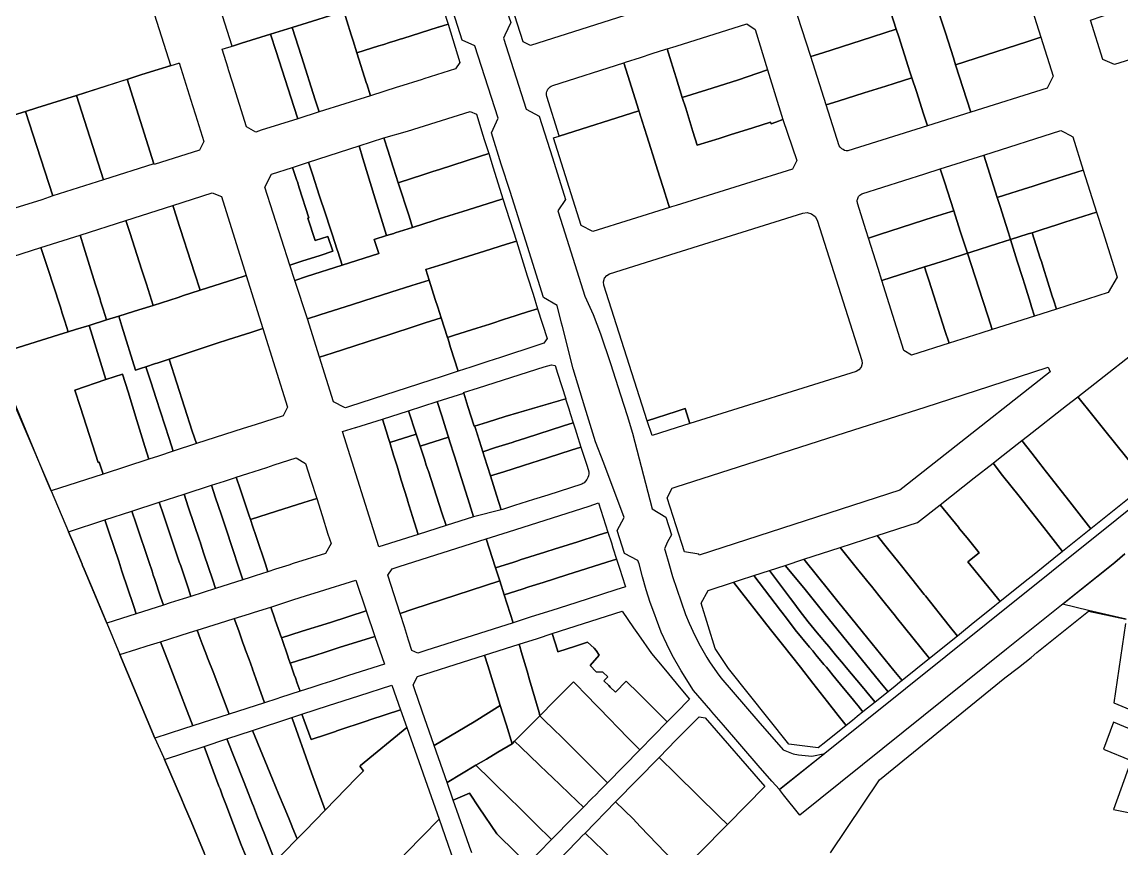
# Model space of a CAD drawing. Header units: metres. Extents: x 3 to 1005126, y 39 to 4383651.
# Drawn here: x 492759.1 to 493006, y 4356796.3 to 4356981.9 of the extents above; entities that cross this region are included whole.
import ezdxf

# ---------------------------------------------------------------- set-up
doc = ezdxf.new("R2010")
doc.units = ezdxf.units.M
doc.header["$MEASUREMENT"] = 0
doc.layers.add('TM_Llucmajor', color=7, linetype='Continuous')

msp = doc.modelspace()

# ---------------------------------------------------------------- linework, layer by layer
at = {"layer": 'TM_Llucmajor', "linetype": 'Continuous', "flags": 128}
for points in [[(492806.3, 4356976.45), (492792.16, 4357020.89), (492817.23, 4357028.92), (492819.38, 4357022.04), (492819.81, 4357020.67), (492820.26, 4357019.23), (492821.65, 4357014.79), (492822.66, 4357011.55), (492823.13, 4357010.07), (492825.61, 4357002.25), (492827.25, 4356997.08), (492827.55, 4356996.12), (492828.44, 4356993.35), (492829.48, 4356990.07), (492831.33, 4356984.26), (492829.29, 4356983.62), (492823.08, 4356981.67), (492819.75, 4356980.62), (492814.89, 4356979.11), (492808.37, 4356977.08), (492806.82, 4356976.61), (492806.3, 4356976.45)], [(492792.47, 4356972.07), (492791.62, 4356971.8), (492789.68, 4356971.2), (492786.02, 4356970.05), (492782.84, 4356969.06), (492771.33, 4356965.36), (492762.44, 4356962.59), (492759.89, 4356961.8), (492755.22, 4356960.33), (492750.48, 4356958.84), (492748.44, 4356958.2), (492746.5, 4356957.59), (492733.41, 4356953.48), (492723.89, 4356976.35), (492715.66, 4356996.41), (492778.34, 4357016.47), (492792.45, 4356972.15), (492792.47, 4356972.07)], [(492952.82, 4356988.01), (492951.89, 4356990.9), (492955.01, 4356991.89), (492958.53, 4356993.01), (492961.67, 4356994), (492962.59, 4356991.15), (492965.13, 4356983.26), (492965.65, 4356981.65), (492965.79, 4356981.2), (492966.36, 4356979.41), (492968.15, 4356973.86), (492968.67, 4356972.23), (492971.19, 4356964.38), (492972.07, 4356961.64), (492962.34, 4356958.57), (492961.47, 4356961.26), (492959.85, 4356966.28), (492958.86, 4356969.35), (492958.42, 4356970.71), (492958.03, 4356971.9), (492955.89, 4356978.52), (492955.34, 4356980.24), (492952.82, 4356988.01)], [(492833.01, 4356978.96), (492832.01, 4356982.1), (492831.33, 4356984.26), (492836.25, 4356985.67), (492837.21, 4356985.94), (492838.16, 4356986.24), (492838.65, 4356986.4), (492849.72, 4356989.9), (492851.85, 4356990.58), (492852.83, 4356987.46), (492853.37, 4356985.71), (492853.73, 4356984.58), (492854.73, 4356981.37), (492852.62, 4356980.7), (492852.52, 4356980.67), (492844.57, 4356978.19), (492843.98, 4356978.01), (492842.88, 4356977.66), (492841.55, 4356977.24), (492840.31, 4356976.85), (492839.16, 4356976.49), (492834.28, 4356974.96), (492833.43, 4356977.64), (492833.01, 4356978.96)], [(492936.14, 4356974.1), (492933.19, 4356983.33), (492934.24, 4356985.29), (492951.89, 4356990.9), (492952.82, 4356988.01), (492955.34, 4356980.24), (492947.49, 4356977.73), (492938.89, 4356974.98), (492936.14, 4356974.1)], [(492965.65, 4356981.65), (492965.13, 4356983.26), (492968.36, 4356984.29), (492971.77, 4356985.38), (492981.39, 4356988.46), (492984.33, 4356989.4), (492987.81, 4356978.45), (492984.9, 4356977.5), (492975.34, 4356974.4), (492968.67, 4356972.23), (492968.15, 4356973.86), (492966.36, 4356979.41), (492965.79, 4356981.2), (492965.65, 4356981.65)], [(493022.47, 4356978.03), (493004.33, 4356972.3), (493001.69, 4356973.46), (492998.9, 4356982.28), (493001.59, 4356983.18), (493010.49, 4356986.16), (493018.81, 4356988.95), (493021.74, 4356980.22), (493022.47, 4356978.03)], [(492821.83, 4356974.09), (492819.75, 4356980.62), (492823.08, 4356981.67), (492829.29, 4356983.62), (492831.33, 4356984.26), (492832.01, 4356982.1), (492833.01, 4356978.96), (492833.43, 4356977.64), (492834.28, 4356974.96), (492836.46, 4356968.1), (492836.5, 4356967.98), (492837.34, 4356965.33), (492825.78, 4356961.68), (492824.9, 4356964.43), (492821.83, 4356974.09)], [(492836.46, 4356968.1), (492834.28, 4356974.96), (492839.16, 4356976.49), (492840.31, 4356976.85), (492841.55, 4356977.24), (492842.88, 4356977.66), (492843.98, 4356978.01), (492844.57, 4356978.19), (492852.52, 4356980.67), (492852.62, 4356980.7), (492854.73, 4356981.37), (492857.41, 4356972.8), (492856.4, 4356971.35), (492849.26, 4356969.1), (492848.89, 4356968.98), (492843.57, 4356967.3), (492843.34, 4356967.23), (492837.34, 4356965.33), (492836.5, 4356967.98), (492836.46, 4356968.1)], [(492904.81, 4356972.91), (492903.89, 4356975.84), (492905.93, 4356976.48), (492921.81, 4356981.45), (492923.66, 4356980.22), (492926.44, 4356971.14), (492919.69, 4356968.82), (492912.79, 4356966.66), (492907.3, 4356964.95), (492905.93, 4356969.33), (492904.81, 4356972.91)], [(492812.78, 4356957.57), (492811.56, 4356957.18), (492809.49, 4356958.37), (492806.33, 4356968.39), (492805.48, 4356971.13), (492805.35, 4356971.53), (492804.02, 4356975.74), (492806.82, 4356976.61), (492808.37, 4356977.08), (492814.89, 4356979.11), (492816.12, 4356975.28), (492820.09, 4356962.94), (492820.98, 4356960.16), (492812.78, 4356957.57)], [(492819.75, 4356980.62), (492821.83, 4356974.09), (492824.9, 4356964.43), (492825.78, 4356961.68), (492820.98, 4356960.16), (492820.09, 4356962.94), (492816.12, 4356975.28), (492814.89, 4356979.11), (492819.75, 4356980.62)], [(492939.6, 4356963.25), (492936.14, 4356974.1), (492938.89, 4356974.98), (492947.49, 4356977.73), (492955.34, 4356980.24), (492955.89, 4356978.52), (492958.03, 4356971.9), (492958.42, 4356970.71), (492958.86, 4356969.35), (492954.88, 4356968.09), (492952.97, 4356967.49), (492948.16, 4356965.96), (492942.33, 4356964.11), (492939.6, 4356963.25)], [(492971.19, 4356964.38), (492968.67, 4356972.23), (492975.34, 4356974.4), (492984.9, 4356977.5), (492987.81, 4356978.45), (492990.59, 4356969.7), (492989.18, 4356967.03), (492972.07, 4356961.64), (492971.19, 4356964.38)], [(492895.1, 4356969.87), (492894.22, 4356972.73), (492894.58, 4356972.85), (492897.93, 4356973.93), (492900.58, 4356974.78), (492903.64, 4356975.76), (492903.89, 4356975.84), (492904.81, 4356972.91), (492905.93, 4356969.33), (492907.3, 4356964.95), (492908.07, 4356962.52), (492909.7, 4356957.3), (492910.67, 4356954.21), (492915.58, 4356955.76), (492916.25, 4356955.97), (492918.07, 4356956.55), (492923.11, 4356958.15), (492927.1, 4356959.41), (492927.22, 4356959.04), (492928.33, 4356959.41), (492929.91, 4356959.95), (492933.02, 4356950.79), (492932.03, 4356948.87), (492921.51, 4356945.57), (492905.93, 4356940.68), (492904.9, 4356940.36), (492904.45, 4356940.22), (492903.62, 4356942.77), (492903.52, 4356943.07), (492901.75, 4356948.7), (492901.07, 4356950.86), (492899.8, 4356954.91), (492899.35, 4356956.34), (492897.58, 4356961.97), (492895.1, 4356969.87)], [(492794.28, 4356972.63), (492794.4, 4356972.67), (492797.38, 4356963.13), (492798.03, 4356961.04), (492799.91, 4356955.06), (492799.91, 4356955.04), (492798.91, 4356953.12), (492788.74, 4356949.92), (492788.71, 4356950.02), (492782.72, 4356969.02), (492782.84, 4356969.06), (492786.02, 4356970.05), (492791.62, 4356971.8), (492794.28, 4356972.63)], [(492897.58, 4356961.97), (492897.58, 4356961.95), (492897.52, 4356961.93), (492879.69, 4356956.26), (492879.68, 4356956.31), (492876.89, 4356965.17), (492876.81, 4356965.55), (492876.81, 4356965.78), (492876.83, 4356966), (492876.9, 4356966.29), (492877.02, 4356966.6), (492877.13, 4356966.77), (492877.25, 4356966.94), (492877.42, 4356967.12), (492877.64, 4356967.3), (492877.89, 4356967.45), (492878.22, 4356967.59), (492894.22, 4356972.73), (492895.1, 4356969.87), (492897.58, 4356961.97)], [(492788.71, 4356950.02), (492777.41, 4356946.44), (492771.33, 4356965.36), (492782.72, 4356969.02), (492788.71, 4356950.02)], [(492908.07, 4356962.52), (492907.3, 4356964.95), (492912.79, 4356966.66), (492919.69, 4356968.82), (492926.44, 4356971.14), (492929.91, 4356959.95), (492928.33, 4356959.41), (492927.22, 4356959.04), (492927.1, 4356959.41), (492923.11, 4356958.15), (492918.07, 4356956.55), (492916.25, 4356955.97), (492915.58, 4356955.76), (492910.67, 4356954.21), (492909.7, 4356957.3), (492908.07, 4356962.52)], [(492962.34, 4356958.57), (492944.5, 4356952.94), (492944.1, 4356952.97), (492943.75, 4356953.06), (492943.39, 4356953.22), (492943.12, 4356953.39), (492942.88, 4356953.61), (492942.71, 4356953.81), (492942.54, 4356954.06), (492939.6, 4356963.25), (492942.33, 4356964.11), (492948.16, 4356965.96), (492952.97, 4356967.49), (492954.88, 4356968.09), (492958.86, 4356969.35), (492959.85, 4356966.28), (492961.47, 4356961.26), (492962.34, 4356958.57)], [(492762.43, 4356953.91), (492759.89, 4356961.8), (492762.44, 4356962.59), (492771.33, 4356965.36), (492777.41, 4356946.44), (492766.01, 4356942.82), (492762.43, 4356953.91)], [(492749.13, 4356956.07), (492749.04, 4356956.35), (492748.44, 4356958.2), (492750.48, 4356958.84), (492755.22, 4356960.33), (492759.89, 4356961.8), (492762.43, 4356953.91), (492766.01, 4356942.82), (492763.55, 4356941.99), (492754.58, 4356939.17), (492753.67, 4356942.01), (492749.75, 4356954.15), (492749.13, 4356956.07)], [(492841.27, 4356952.85), (492840.29, 4356955.88), (492845.65, 4356957.35), (492859.71, 4356961.78), (492861.08, 4356961.17), (492862.55, 4356956.5), (492862.87, 4356955.5), (492863.87, 4356952.33), (492861.76, 4356951.67), (492852.81, 4356948.79), (492851.35, 4356948.32), (492849.26, 4356947.64), (492843.54, 4356945.8), (492842.5, 4356949.03), (492842.35, 4356949.5), (492841.27, 4356952.85)], [(492884.6, 4356936.21), (492878.38, 4356955.84), (492879.69, 4356956.26), (492897.52, 4356961.93), (492897.58, 4356961.95), (492899.35, 4356956.34), (492899.8, 4356954.91), (492901.07, 4356950.86), (492901.75, 4356948.7), (492903.52, 4356943.07), (492903.62, 4356942.77), (492904.45, 4356940.22), (492887.25, 4356934.82), (492884.6, 4356936.21)], [(492975.92, 4356949.14), (492975.01, 4356952.02), (492992.31, 4356957.52), (492992.87, 4356957.22), (492994.32, 4356956.45), (492994.97, 4356956.11), (492997.32, 4356948.64), (492994.41, 4356947.71), (492990.2, 4356946.36), (492986.77, 4356945.27), (492986.07, 4356945.05), (492983.88, 4356944.35), (492981.03, 4356943.43), (492979.64, 4356942.99), (492978.02, 4356942.47), (492975.92, 4356949.14)], [(492835.62, 4356951.2), (492834.74, 4356954.08), (492840.29, 4356955.88), (492841.27, 4356952.85), (492842.35, 4356949.5), (492842.5, 4356949.03), (492843.54, 4356945.8), (492845.97, 4356938.26), (492846.77, 4356935.78), (492842.85, 4356934.54), (492842.54, 4356934.44), (492840.94, 4356933.93), (492839.72, 4356937.88), (492838.39, 4356942.21), (492835.62, 4356951.2)], [(492824.35, 4356947.5), (492823.4, 4356950.4), (492834.74, 4356954.08), (492835.62, 4356951.2), (492838.39, 4356942.21), (492839.72, 4356937.88), (492840.94, 4356933.93), (492838.18, 4356933.06), (492839.22, 4356929.94), (492830.99, 4356927.31), (492829.99, 4356930.37), (492829.87, 4356930.72), (492828.7, 4356934.26), (492828.18, 4356935.85), (492827.29, 4356938.56), (492825.82, 4356943.03), (492824.35, 4356947.5)], [(492846.77, 4356935.78), (492845.97, 4356938.26), (492843.54, 4356945.8), (492849.26, 4356947.64), (492851.35, 4356948.32), (492852.81, 4356948.79), (492861.76, 4356951.67), (492863.87, 4356952.33), (492864.88, 4356949.11), (492867.06, 4356942.2), (492864.91, 4356941.52), (492858.07, 4356939.35), (492856.09, 4356938.72), (492852.76, 4356937.67), (492851.59, 4356937.3), (492846.77, 4356935.78)], [(492966.14, 4356946.02), (492965.21, 4356948.91), (492975.01, 4356952.02), (492975.92, 4356949.14), (492978.02, 4356942.47), (492978.71, 4356940.24), (492979.4, 4356938.05), (492980.51, 4356934.53), (492980.98, 4356933.04), (492978.11, 4356932.13), (492972.04, 4356930.2), (492971.33, 4356929.97), (492969.71, 4356934.96), (492968.24, 4356939.52), (492966.14, 4356946.02)], [(492824.92, 4356932.81), (492827.77, 4356933.76), (492828.87, 4356930.44), (492826.03, 4356929.49), (492821.88, 4356928.16), (492819.22, 4356927.31), (492813.62, 4356944.81), (492815.08, 4356947.69), (492819.84, 4356949.25), (492820.8, 4356946.33), (492820.91, 4356945.98), (492821.33, 4356944.65), (492823.45, 4356937.89), (492823.25, 4356937.82), (492824.92, 4356932.81)], [(492824.92, 4356932.81), (492823.25, 4356937.82), (492823.45, 4356937.89), (492821.33, 4356944.65), (492820.91, 4356945.98), (492820.8, 4356946.33), (492819.84, 4356949.25), (492823.4, 4356950.4), (492824.35, 4356947.5), (492825.82, 4356943.03), (492827.29, 4356938.56), (492828.18, 4356935.85), (492828.7, 4356934.26), (492829.87, 4356930.72), (492829.99, 4356930.37), (492830.99, 4356927.31), (492822.96, 4356924.74), (492820.31, 4356923.89), (492819.22, 4356927.31), (492821.88, 4356928.16), (492826.03, 4356929.49), (492828.87, 4356930.44), (492827.77, 4356933.76), (492824.92, 4356932.81)], [(492949.11, 4356933.39), (492948.61, 4356934.97), (492946.65, 4356941.21), (492946.61, 4356941.38), (492946.59, 4356941.58), (492946.59, 4356941.75), (492946.59, 4356941.88), (492946.62, 4356942.06), (492946.69, 4356942.29), (492946.78, 4356942.51), (492946.89, 4356942.69), (492947.02, 4356942.87), (492947.15, 4356943.01), (492947.35, 4356943.17), (492947.6, 4356943.32), (492961.77, 4356947.82), (492965.21, 4356948.91), (492966.14, 4356946.02), (492968.24, 4356939.52), (492965.76, 4356938.72), (492964.35, 4356938.27), (492963.86, 4356938.11), (492951.55, 4356934.17), (492949.11, 4356933.39)], [(492978.71, 4356940.24), (492978.02, 4356942.47), (492979.64, 4356942.99), (492981.03, 4356943.43), (492983.88, 4356944.35), (492986.07, 4356945.05), (492986.77, 4356945.27), (492990.2, 4356946.36), (492994.41, 4356947.71), (492997.32, 4356948.64), (493000.3, 4356939.2), (492997.47, 4356938.3), (492993.21, 4356936.94), (492992.04, 4356936.57), (492989.08, 4356935.63), (492988.56, 4356935.46), (492985.83, 4356934.59), (492984.98, 4356934.32), (492980.98, 4356933.04), (492980.51, 4356934.53), (492979.4, 4356938.05), (492978.71, 4356940.24)], [(492793.84, 4356937.94), (492792.94, 4356940.72), (492801.79, 4356943.52), (492803.91, 4356942.7), (492809.41, 4356924.99), (492806.66, 4356924.1), (492805.45, 4356923.71), (492799.08, 4356921.66), (492797.83, 4356925.55), (492793.87, 4356937.85), (492793.84, 4356937.94)], [(492823.17, 4356915.27), (492820.31, 4356923.89), (492822.96, 4356924.74), (492830.99, 4356927.31), (492839.22, 4356929.94), (492838.18, 4356933.06), (492840.94, 4356933.93), (492842.54, 4356934.44), (492842.85, 4356934.54), (492846.77, 4356935.78), (492851.59, 4356937.3), (492852.76, 4356937.67), (492856.09, 4356938.72), (492858.07, 4356939.35), (492864.91, 4356941.52), (492867.06, 4356942.2), (492870.06, 4356932.69), (492867.87, 4356932), (492862.9, 4356930.43), (492861.74, 4356930.07), (492855.7, 4356928.17), (492854.59, 4356927.82), (492849.74, 4356926.29), (492850.48, 4356923.97), (492846.62, 4356922.74), (492841.88, 4356921.23), (492835.83, 4356919.3), (492833.3, 4356918.5), (492825.96, 4356916.16), (492823.17, 4356915.27)], [(492783.28, 4356934.61), (492782.4, 4356937.35), (492792.94, 4356940.72), (492793.84, 4356937.94), (492793.87, 4356937.85), (492797.83, 4356925.55), (492799.08, 4356921.66), (492798.87, 4356921.59), (492795.37, 4356920.47), (492794.18, 4356920.08), (492788.52, 4356918.28), (492787.02, 4356923.01), (492786.01, 4356926.15), (492783.28, 4356934.61)], [(492952.11, 4356923.85), (492951.26, 4356926.55), (492949.11, 4356933.39), (492951.55, 4356934.17), (492963.86, 4356938.11), (492964.35, 4356938.27), (492965.76, 4356938.72), (492968.24, 4356939.52), (492969.71, 4356934.96), (492971.33, 4356929.97), (492966.79, 4356928.52), (492962.92, 4356927.29), (492961.7, 4356926.9), (492952.11, 4356923.85)], [(492772.98, 4356931.34), (492772.13, 4356934.06), (492782.4, 4356937.35), (492783.28, 4356934.61), (492786.01, 4356926.15), (492787.02, 4356923.01), (492788.52, 4356918.28), (492785.33, 4356917.27), (492784.16, 4356916.91), (492780.81, 4356915.86), (492778.06, 4356915.01), (492777.3, 4356917.45), (492776.89, 4356918.77), (492776.74, 4356919.25), (492776.62, 4356919.66), (492775.6, 4356922.91), (492775.53, 4356923.13), (492772.98, 4356931.34)], [(492899.46, 4356892.38), (492889.7, 4356922.84), (492889.61, 4356923.58), (492889.83, 4356924.36), (492890.34, 4356925), (492891, 4356925.35), (492905.93, 4356930.05), (492934.4, 4356939), (492935.34, 4356939.11), (492936.31, 4356938.83), (492937.1, 4356938.2), (492937.55, 4356937.37), (492947.62, 4356905.94), (492947.71, 4356905.2), (492947.49, 4356904.42), (492946.97, 4356903.79), (492946.31, 4356903.44), (492909.01, 4356891.75), (492907.94, 4356895.1), (492905.93, 4356894.46), (492899.46, 4356892.38)], [(492987.64, 4356928.9), (492985.83, 4356934.59), (492988.56, 4356935.46), (492989.08, 4356935.63), (492992.04, 4356936.57), (492993.21, 4356936.94), (492997.47, 4356938.3), (493000.3, 4356939.2), (493001.68, 4356934.83), (493004.91, 4356924.57), (493002.91, 4356921.14), (492991.3, 4356917.43), (492990.63, 4356919.5), (492990.36, 4356920.35), (492989.07, 4356924.44), (492988.55, 4356926.07), (492987.9, 4356928.09), (492987.64, 4356928.9)], [(492982.51, 4356928.18), (492980.98, 4356933.04), (492984.98, 4356934.32), (492985.83, 4356934.59), (492987.64, 4356928.9), (492987.9, 4356928.09), (492988.55, 4356926.07), (492989.07, 4356924.44), (492990.36, 4356920.35), (492990.63, 4356919.5), (492991.3, 4356917.43), (492986.38, 4356915.87), (492985.73, 4356917.93), (492985.46, 4356918.78), (492984.17, 4356922.9), (492983.65, 4356924.53), (492982.51, 4356928.18)], [(492764.21, 4356928.57), (492763.32, 4356931.25), (492772.13, 4356934.06), (492772.98, 4356931.34), (492775.53, 4356923.13), (492775.6, 4356922.91), (492776.62, 4356919.66), (492776.74, 4356919.25), (492776.89, 4356918.77), (492777.3, 4356917.45), (492778.06, 4356915.01), (492774.14, 4356913.79), (492771.14, 4356912.86), (492769.47, 4356912.34), (492768.7, 4356914.7), (492768.1, 4356916.56), (492767.71, 4356917.85), (492766.94, 4356920.35), (492766.91, 4356920.45), (492764.21, 4356928.57)], [(492850.48, 4356923.97), (492849.74, 4356926.29), (492854.59, 4356927.82), (492855.7, 4356928.17), (492861.74, 4356930.07), (492862.9, 4356930.43), (492867.87, 4356932), (492870.06, 4356932.69), (492872.5, 4356924.94), (492873.81, 4356920.79), (492874.84, 4356917.53), (492872.59, 4356916.81), (492868.17, 4356915.4), (492867.66, 4356915.24), (492864.07, 4356914.09), (492861.19, 4356913.17), (492856.19, 4356911.58), (492854.6, 4356911.08), (492853.19, 4356915.5), (492852.42, 4356917.9), (492851.87, 4356919.63), (492850.48, 4356923.97)], [(492973.05, 4356924.65), (492971.33, 4356929.97), (492972.04, 4356930.2), (492978.11, 4356932.13), (492980.98, 4356933.04), (492982.51, 4356928.18), (492983.65, 4356924.53), (492984.17, 4356922.9), (492985.46, 4356918.78), (492985.73, 4356917.93), (492986.38, 4356915.87), (492976.87, 4356912.84), (492975.93, 4356915.74), (492974.76, 4356919.37), (492973.05, 4356924.65)], [(492746.94, 4356921.66), (492745.31, 4356925.53), (492754.97, 4356928.58), (492763.32, 4356931.25), (492764.21, 4356928.57), (492766.91, 4356920.45), (492766.94, 4356920.35), (492767.71, 4356917.85), (492768.1, 4356916.56), (492768.7, 4356914.7), (492769.47, 4356912.34), (492767.28, 4356911.67), (492760.86, 4356909.67), (492752.95, 4356907.21), (492751.35, 4356911.14), (492750.32, 4356913.6), (492746.94, 4356921.66)], [(492962.73, 4356923.69), (492962.15, 4356925.49), (492961.7, 4356926.9), (492962.92, 4356927.29), (492966.79, 4356928.52), (492971.33, 4356929.97), (492973.05, 4356924.65), (492974.76, 4356919.37), (492975.93, 4356915.74), (492976.87, 4356912.84), (492974.34, 4356912.03), (492967.19, 4356909.76), (492966.26, 4356912.65), (492962.73, 4356923.69)], [(492785.9, 4356904.16), (492784.54, 4356903.71), (492781.5, 4356913.63), (492780.81, 4356915.86), (492784.16, 4356916.91), (492785.33, 4356917.27), (492788.52, 4356918.28), (492794.18, 4356920.08), (492795.37, 4356920.47), (492798.87, 4356921.59), (492799.08, 4356921.66), (492805.45, 4356923.71), (492806.66, 4356924.1), (492809.41, 4356924.99), (492813.17, 4356913.08), (492810.49, 4356912.22), (492805.46, 4356910.6), (492802.69, 4356909.71), (492792.13, 4356906.22), (492789.44, 4356905.33), (492789.08, 4356905.21), (492786.89, 4356904.49), (492785.9, 4356904.16)], [(492967.19, 4356909.76), (492958.75, 4356907.07), (492957.06, 4356908.13), (492952.11, 4356923.85), (492961.7, 4356926.9), (492962.15, 4356925.49), (492962.73, 4356923.69), (492966.26, 4356912.65), (492967.19, 4356909.76)], [(492825.89, 4356906.64), (492823.17, 4356915.27), (492825.96, 4356916.16), (492833.3, 4356918.5), (492835.83, 4356919.3), (492841.88, 4356921.23), (492846.62, 4356922.74), (492850.48, 4356923.97), (492851.87, 4356919.63), (492852.42, 4356917.9), (492853.19, 4356915.5), (492849.56, 4356914.33), (492847.34, 4356913.61), (492841.69, 4356911.77), (492828.71, 4356907.55), (492825.89, 4356906.64)], [(492854.73, 4356910.66), (492854.6, 4356911.08), (492856.19, 4356911.58), (492861.19, 4356913.17), (492864.07, 4356914.09), (492867.66, 4356915.24), (492868.17, 4356915.4), (492872.59, 4356916.81), (492874.84, 4356917.53), (492876.95, 4356910.83), (492876.22, 4356909.77), (492874.91, 4356909.34), (492866.51, 4356906.6), (492863.64, 4356905.67), (492859.81, 4356904.43), (492857.02, 4356903.51), (492855.31, 4356908.85), (492854.73, 4356910.66)], [(492777.92, 4356901.61), (492774.82, 4356911.58), (492774.14, 4356913.79), (492778.06, 4356915.01), (492780.81, 4356915.86), (492781.5, 4356913.63), (492784.54, 4356903.71), (492785.9, 4356904.16), (492786.89, 4356904.49), (492788, 4356901.13), (492789.23, 4356897.4), (492792.12, 4356888.4), (492793.03, 4356885.57), (492789.72, 4356884.45), (492787.54, 4356883.75), (492786.65, 4356886.64), (492784.86, 4356892.44), (492782.89, 4356898.84), (492781.65, 4356902.87), (492777.92, 4356901.61)], [(492829.02, 4356896.66), (492825.89, 4356906.64), (492828.71, 4356907.55), (492841.69, 4356911.77), (492847.34, 4356913.61), (492849.56, 4356914.33), (492853.19, 4356915.5), (492854.6, 4356911.08), (492854.73, 4356910.66), (492855.31, 4356908.85), (492857.02, 4356903.51), (492853.38, 4356902.33), (492832.61, 4356895.56), (492831.68, 4356895.25), (492831.49, 4356895.35), (492829.02, 4356896.66)], [(492765.66, 4356876.64), (492764.55, 4356879.28), (492754.08, 4356904.42), (492753.34, 4356906.25), (492752.95, 4356907.21), (492760.86, 4356909.67), (492767.28, 4356911.67), (492769.47, 4356912.34), (492771.14, 4356912.86), (492774.14, 4356913.79), (492774.82, 4356911.58), (492777.92, 4356901.61), (492770.96, 4356899.26), (492772.22, 4356895.36), (492776.21, 4356883.05), (492776.38, 4356883.11), (492777.28, 4356880.37), (492765.66, 4356876.64)], [(492797.32, 4356890.07), (492792.13, 4356906.22), (492802.69, 4356909.71), (492805.46, 4356910.6), (492810.49, 4356912.22), (492813.17, 4356913.08), (492818.71, 4356895.42), (492817.69, 4356893.47), (492811.41, 4356891.47), (492808.72, 4356890.62), (492798.23, 4356887.25), (492797.32, 4356890.07)], [(492788, 4356901.13), (492786.89, 4356904.49), (492789.08, 4356905.21), (492789.44, 4356905.33), (492792.13, 4356906.22), (492797.32, 4356890.07), (492798.23, 4356887.25), (492793.03, 4356885.57), (492792.12, 4356888.4), (492789.23, 4356897.4), (492788, 4356901.13)], [(492858.24, 4356898.55), (492858.19, 4356898.71), (492861.53, 4356899.76), (492876.34, 4356904.51), (492877.92, 4356904.97), (492878.74, 4356904.77), (492879.3, 4356903.06), (492881.13, 4356897.31), (492867.54, 4356893.31), (492863.58, 4356892.1), (492860.7, 4356891.19), (492860.56, 4356891.15), (492859.17, 4356895.57), (492858.24, 4356898.55)], [(492772.22, 4356895.36), (492770.96, 4356899.26), (492777.92, 4356901.61), (492781.65, 4356902.87), (492782.89, 4356898.84), (492784.86, 4356892.44), (492786.65, 4356886.64), (492787.54, 4356883.75), (492777.28, 4356880.37), (492776.38, 4356883.11), (492776.21, 4356883.05), (492772.22, 4356895.36)], [(492976.34, 4356900.16), (492989.47, 4356904.41), (492989.91, 4356903.39), (492979.36, 4356895.08), (492976.87, 4356893.12), (492956.82, 4356877.34), (492956.12, 4356876.79), (492911.12, 4356862.21), (492911.03, 4356862.45), (492907.78, 4356862.99), (492905.93, 4356868.8), (492903.92, 4356875.12), (492905.01, 4356877.24), (492905.93, 4356877.54), (492945.79, 4356890.32), (492961.79, 4356895.46), (492976.34, 4356900.16)], [(492860.7, 4356891.19), (492860.73, 4356891.09), (492862.14, 4356886.61), (492862.51, 4356885.43), (492862.89, 4356884.22), (492864.23, 4356880), (492865.59, 4356875.69), (492866.63, 4356872.39), (492860.42, 4356870.82), (492859.51, 4356873.71), (492856.82, 4356882.3), (492856.22, 4356884.21), (492856.07, 4356884.69), (492855.15, 4356887.62), (492854.81, 4356888.72), (492854.23, 4356890.57), (492853.32, 4356893.46), (492852.31, 4356896.67), (492858.24, 4356898.55), (492859.17, 4356895.57), (492860.56, 4356891.15), (492860.7, 4356891.19)], [(492987.25, 4356883.18), (492985.75, 4356885.09), (492984.63, 4356886.52), (492983.53, 4356887.92), (492984.81, 4356888.92), (492993.56, 4356895.78), (492996.1, 4356897.77), (492999.45, 4356893.6), (493002.18, 4356890.2), (493011.71, 4356878.34), (492999.01, 4356868.14), (492994.81, 4356873.51), (492989.36, 4356880.47), (492988.79, 4356881.2), (492988.55, 4356881.51), (492987.25, 4356883.18)], [(492847.6, 4356889.36), (492845.88, 4356894.64), (492852.31, 4356896.67), (492853.32, 4356893.46), (492854.23, 4356890.57), (492854.81, 4356888.72), (492848.48, 4356886.66), (492847.88, 4356888.5), (492847.6, 4356889.36)], [(492881.45, 4356896.2), (492881.81, 4356895.08), (492882.14, 4356894.04), (492882.82, 4356891.9), (492880.66, 4356891.21), (492872.08, 4356888.48), (492869.72, 4356887.73), (492869.09, 4356887.53), (492865.41, 4356886.35), (492862.51, 4356885.43), (492862.14, 4356886.61), (492861.01, 4356890.18), (492860.73, 4356891.09), (492860.7, 4356891.19), (492863.58, 4356892.1), (492867.54, 4356893.31), (492881.1, 4356897.3), (492881.45, 4356896.2)], [(492905.93, 4356890.77), (492900.53, 4356889.04), (492899.46, 4356892.38), (492905.93, 4356894.46), (492907.94, 4356895.1), (492909.01, 4356891.75), (492905.93, 4356890.77)], [(492848.01, 4356866.88), (492839.18, 4356864.07), (492831.03, 4356889.94), (492833.92, 4356890.85), (492834.04, 4356890.89), (492840, 4356892.77), (492841.19, 4356888.93), (492841.21, 4356888.85), (492841.63, 4356887.51), (492842.51, 4356884.65), (492843.27, 4356882.21), (492844.24, 4356879.07), (492845.6, 4356874.67), (492845.66, 4356874.48), (492847.14, 4356869.69), (492847.2, 4356869.51), (492848.01, 4356866.88)], [(492841.21, 4356888.85), (492841.19, 4356888.93), (492840, 4356892.77), (492845.88, 4356894.64), (492847.6, 4356889.36), (492841.63, 4356887.51), (492841.21, 4356888.85)], [(492862.89, 4356884.22), (492862.51, 4356885.43), (492865.41, 4356886.35), (492869.09, 4356887.53), (492869.72, 4356887.73), (492872.08, 4356888.48), (492880.66, 4356891.21), (492882.82, 4356891.9), (492883.25, 4356890.57), (492883.57, 4356889.57), (492884.55, 4356886.47), (492882.37, 4356885.77), (492874.71, 4356883.33), (492873.79, 4356883.04), (492871.45, 4356882.3), (492867.24, 4356880.96), (492864.23, 4356880), (492862.89, 4356884.22)], [(492842.51, 4356884.65), (492841.63, 4356887.51), (492847.6, 4356889.36), (492847.88, 4356888.5), (492848.48, 4356886.66), (492849.42, 4356883.78), (492849.85, 4356882.45), (492850.26, 4356881.22), (492850.31, 4356881.04), (492853.35, 4356871.71), (492854.27, 4356868.87), (492848.01, 4356866.88), (492847.2, 4356869.51), (492847.14, 4356869.69), (492845.66, 4356874.48), (492845.6, 4356874.67), (492844.24, 4356879.07), (492843.27, 4356882.21), (492842.51, 4356884.65)], [(492849.42, 4356883.78), (492848.48, 4356886.66), (492854.81, 4356888.72), (492855.15, 4356887.62), (492856.07, 4356884.69), (492856.22, 4356884.21), (492856.82, 4356882.3), (492859.51, 4356873.71), (492860.42, 4356870.82), (492854.27, 4356868.87), (492853.35, 4356871.71), (492850.31, 4356881.04), (492850.26, 4356881.22), (492849.85, 4356882.45), (492849.42, 4356883.78)], [(492979.22, 4356880.11), (492977.06, 4356882.85), (492978.29, 4356883.81), (492983.53, 4356887.92), (492984.63, 4356886.52), (492985.75, 4356885.09), (492987.25, 4356883.18), (492988.55, 4356881.51), (492988.79, 4356881.2), (492989.36, 4356880.47), (492994.81, 4356873.51), (492999.01, 4356868.14), (492992.67, 4356863.05), (492988.45, 4356868.41), (492982.91, 4356875.43), (492979.22, 4356880.11)], [(492865.59, 4356875.69), (492864.23, 4356880), (492867.24, 4356880.96), (492871.45, 4356882.3), (492873.79, 4356883.04), (492874.71, 4356883.33), (492882.37, 4356885.77), (492884.55, 4356886.47), (492885.56, 4356883.3), (492885.92, 4356882.19), (492886.33, 4356880.89), (492886.32, 4356880.51), (492886.23, 4356880.02), (492886.08, 4356879.63), (492885.88, 4356879.21), (492885.59, 4356878.81), (492885.25, 4356878.47), (492885.01, 4356878.28), (492884.77, 4356878.12), (492877.14, 4356875.71), (492873.88, 4356874.68), (492869.68, 4356873.35), (492866.95, 4356872.49), (492866.63, 4356872.39), (492865.59, 4356875.69)], [(492808.11, 4356876.89), (492807.2, 4356879.71), (492809.76, 4356880.54), (492814.03, 4356881.93), (492815.67, 4356882.46), (492820.61, 4356884.06), (492822.74, 4356882.81), (492823.88, 4356879.24), (492825.24, 4356874.95), (492822.32, 4356874.02), (492816.24, 4356872.09), (492810.36, 4356870.22), (492810, 4356871.28), (492809.85, 4356871.73), (492809.79, 4356871.92), (492809.32, 4356873.29), (492808.11, 4356876.89)], [(492969.29, 4356868.48), (492965.18, 4356873.55), (492972.86, 4356879.56), (492977.06, 4356882.85), (492979.22, 4356880.11), (492982.91, 4356875.43), (492988.45, 4356868.41), (492992.67, 4356863.05), (492990.74, 4356861.5), (492985.9, 4356857.61), (492984.63, 4356856.59), (492981.17, 4356853.81), (492978.66, 4356851.79), (492976.77, 4356854.13), (492974.38, 4356857.08), (492971.42, 4356860.73), (492973.93, 4356862.76), (492971.22, 4356866.1), (492969.55, 4356868.16), (492969.29, 4356868.48)], [(492796.42, 4356873.06), (492795.47, 4356875.9), (492801.62, 4356877.9), (492802.56, 4356875.08), (492803.77, 4356871.44), (492804.22, 4356870.07), (492805.12, 4356867.36), (492806.04, 4356864.59), (492808.07, 4356858.48), (492808.66, 4356856.7), (492802.53, 4356854.74), (492801.92, 4356856.59), (492799.93, 4356862.55), (492799.46, 4356863.96), (492799.05, 4356865.22), (492799.01, 4356865.33), (492796.42, 4356873.06)], [(492802.56, 4356875.08), (492801.62, 4356877.9), (492804.54, 4356878.85), (492806.8, 4356879.58), (492807.2, 4356879.71), (492808.11, 4356876.89), (492809.32, 4356873.29), (492809.79, 4356871.92), (492809.85, 4356871.73), (492810, 4356871.28), (492810.36, 4356870.22), (492810.92, 4356868.55), (492811.57, 4356866.62), (492811.72, 4356866.16), (492813.73, 4356860.21), (492814.3, 4356858.51), (492811.44, 4356857.59), (492810.34, 4356857.24), (492808.66, 4356856.7), (492808.07, 4356858.48), (492806.04, 4356864.59), (492805.12, 4356867.36), (492804.22, 4356870.07), (492803.77, 4356871.44), (492802.56, 4356875.08)], [(492790.83, 4356871.24), (492789.87, 4356874.09), (492795.47, 4356875.9), (492796.42, 4356873.06), (492799.01, 4356865.33), (492799.05, 4356865.22), (492799.46, 4356863.96), (492799.93, 4356862.55), (492801.92, 4356856.59), (492802.53, 4356854.74), (492797.02, 4356852.98), (492796.37, 4356854.89), (492794.71, 4356859.81), (492794.41, 4356860.69), (492790.83, 4356871.24)], [(492784.73, 4356869.25), (492783.77, 4356872.11), (492789.87, 4356874.09), (492790.83, 4356871.24), (492794.41, 4356860.69), (492794.71, 4356859.81), (492796.37, 4356854.89), (492797.02, 4356852.98), (492795.3, 4356852.43), (492792.36, 4356851.49), (492790.82, 4356851), (492790.19, 4356852.89), (492788.83, 4356856.97), (492788.57, 4356857.76), (492788.28, 4356858.64), (492787.63, 4356860.56), (492784.73, 4356869.25)], [(492816.24, 4356872.09), (492822.32, 4356874.02), (492825.24, 4356874.95), (492826.45, 4356871.14), (492827.78, 4356866.96), (492828.46, 4356864.82), (492827.19, 4356862.63), (492819.95, 4356860.32), (492818.98, 4356860.01), (492815.98, 4356859.05), (492814.3, 4356858.51), (492813.73, 4356860.21), (492811.72, 4356866.16), (492811.57, 4356866.62), (492810.92, 4356868.55), (492810.36, 4356870.22), (492816.24, 4356872.09)], [(492865.4, 4356859.37), (492863.29, 4356865.88), (492868.3, 4356867.48), (492886.37, 4356873.24), (492888.52, 4356873.93), (492890.6, 4356867.41), (492888.45, 4356866.73), (492883.84, 4356865.25), (492879.49, 4356863.86), (492878.79, 4356863.64), (492876.49, 4356862.91), (492870.94, 4356861.14), (492870.38, 4356860.96), (492869.46, 4356860.67), (492865.4, 4356859.37)], [(492953.36, 4356863.69), (492951.02, 4356866.62), (492960.09, 4356869.56), (492965.18, 4356873.55), (492969.29, 4356868.48), (492969.55, 4356868.16), (492971.22, 4356866.1), (492973.93, 4356862.76), (492971.42, 4356860.73), (492974.38, 4356857.08), (492976.77, 4356854.13), (492978.66, 4356851.79), (492978.57, 4356851.72), (492977.47, 4356850.83), (492974.8, 4356848.68), (492972.99, 4356847.23), (492970.87, 4356845.52), (492969.08, 4356844.08), (492967.22, 4356846.4), (492961.89, 4356853.06), (492961.63, 4356853.38), (492958.81, 4356856.89), (492955.59, 4356860.92), (492954.92, 4356861.75), (492953.36, 4356863.69)], [(492778.68, 4356867.27), (492777.72, 4356870.14), (492783.77, 4356872.11), (492784.73, 4356869.25), (492787.63, 4356860.56), (492788.28, 4356858.64), (492788.57, 4356857.76), (492788.83, 4356856.97), (492790.19, 4356852.89), (492790.82, 4356851), (492784.75, 4356849.06), (492784.13, 4356850.92), (492781.48, 4356858.6), (492780.82, 4356860.86), (492778.68, 4356867.27)], [(492770.7, 4356864.67), (492769.52, 4356867.48), (492777.72, 4356870.14), (492778.68, 4356867.27), (492780.82, 4356860.86), (492781.48, 4356858.6), (492784.13, 4356850.92), (492784.75, 4356849.06), (492778.13, 4356846.94), (492777.39, 4356848.73), (492773.04, 4356859.09), (492772.68, 4356859.94), (492772.58, 4356860.17), (492770.7, 4356864.67)], [(492843.96, 4356849.17), (492841.24, 4356857.76), (492842.19, 4356859.15), (492843.05, 4356859.43), (492843.75, 4356859.65), (492863.29, 4356865.88), (492865.4, 4356859.37), (492866.33, 4356856.49), (492846.79, 4356850.1), (492843.96, 4356849.17)], [(492866.33, 4356856.49), (492865.4, 4356859.37), (492869.46, 4356860.67), (492870.38, 4356860.96), (492870.94, 4356861.14), (492876.49, 4356862.91), (492878.79, 4356863.64), (492879.49, 4356863.86), (492883.84, 4356865.25), (492888.45, 4356866.73), (492890.6, 4356867.41), (492891.38, 4356864.97), (492891.73, 4356863.86), (492892.53, 4356861.36), (492890.38, 4356860.68), (492881.42, 4356857.81), (492876.05, 4356856.1), (492872.87, 4356855.08), (492871.39, 4356854.61), (492867.35, 4356853.32), (492866.33, 4356856.49)], [(492946.63, 4356859.11), (492942.75, 4356863.94), (492951.02, 4356866.62), (492953.36, 4356863.69), (492954.92, 4356861.75), (492955.59, 4356860.92), (492958.81, 4356856.89), (492961.63, 4356853.38), (492961.89, 4356853.06), (492967.22, 4356846.4), (492969.08, 4356844.08), (492962.8, 4356839.03), (492960.95, 4356841.33), (492955.33, 4356848.31), (492955.15, 4356848.54), (492952.62, 4356851.67), (492951.44, 4356853.14), (492949.76, 4356855.23), (492949.31, 4356855.79), (492947.03, 4356858.62), (492946.63, 4356859.11)], [(492940.43, 4356854.08), (492934.58, 4356861.29), (492942.75, 4356863.94), (492946.63, 4356859.11), (492947.03, 4356858.62), (492949.31, 4356855.79), (492949.76, 4356855.23), (492951.44, 4356853.14), (492952.62, 4356851.67), (492955.15, 4356848.54), (492955.33, 4356848.31), (492960.95, 4356841.33), (492962.8, 4356839.03), (492956.64, 4356834.08), (492954.8, 4356836.35), (492948.95, 4356843.56), (492946.42, 4356846.69), (492942.24, 4356851.84), (492940.43, 4356854.08)], [(492869.37, 4356847.07), (492867.35, 4356853.32), (492871.39, 4356854.61), (492872.87, 4356855.08), (492876.05, 4356856.1), (492881.42, 4356857.81), (492890.38, 4356860.68), (492892.53, 4356861.36), (492893.34, 4356858.84), (492893.72, 4356857.66), (492894.53, 4356855.1), (492892.38, 4356854.41), (492883.42, 4356851.56), (492878.04, 4356849.84), (492873.39, 4356848.35), (492869.37, 4356847.07)], [(492934.56, 4356854.86), (492930.43, 4356859.94), (492934.58, 4356861.29), (492940.43, 4356854.08), (492942.24, 4356851.84), (492946.42, 4356846.69), (492948.95, 4356843.56), (492954.8, 4356836.35), (492956.64, 4356834.08), (492956.06, 4356833.62), (492955.11, 4356832.85), (492953.49, 4356831.55), (492951.66, 4356833.81), (492946.49, 4356840.16), (492943.25, 4356844.15), (492939.09, 4356849.28), (492934.56, 4356854.86)], [(492929.36, 4356849.8), (492923.36, 4356857.65), (492926.86, 4356858.78), (492931.62, 4356852.47), (492932.33, 4356851.52), (492933.57, 4356849.88), (492935.53, 4356847.29), (492937.58, 4356844.83), (492938.49, 4356843.75), (492939.22, 4356842.88), (492940.2, 4356841.71), (492941.72, 4356839.89), (492943.51, 4356837.75), (492943.75, 4356837.47), (492948.07, 4356832.29), (492948.43, 4356831.86), (492948.76, 4356831.47), (492949.44, 4356830.62), (492950.58, 4356829.22), (492947.87, 4356827.04), (492946.78, 4356828.41), (492946.07, 4356829.29), (492945.77, 4356829.65), (492945.41, 4356830.08), (492943.52, 4356832.36), (492941.1, 4356835.28), (492940.25, 4356836.32), (492939.64, 4356837.06), (492939.1, 4356837.71), (492937.3, 4356839.87), (492936.6, 4356840.72), (492935.88, 4356841.59), (492932.66, 4356845.47), (492930.93, 4356847.77), (492929.67, 4356849.4), (492929.36, 4356849.8)], [(492931.62, 4356852.47), (492926.86, 4356858.78), (492930.43, 4356859.94), (492934.56, 4356854.86), (492939.09, 4356849.28), (492943.25, 4356844.15), (492946.49, 4356840.16), (492951.66, 4356833.81), (492953.49, 4356831.55), (492950.58, 4356829.22), (492949.44, 4356830.62), (492948.76, 4356831.47), (492948.43, 4356831.86), (492948.07, 4356832.29), (492943.75, 4356837.47), (492943.51, 4356837.75), (492941.72, 4356839.89), (492940.2, 4356841.71), (492939.22, 4356842.88), (492938.49, 4356843.75), (492937.58, 4356844.83), (492935.53, 4356847.29), (492933.57, 4356849.88), (492932.33, 4356851.52), (492931.62, 4356852.47)], [(492815.94, 4356847.65), (492815.84, 4356847.94), (492814.92, 4356850.59), (492820.13, 4356852.24), (492822.74, 4356853.06), (492825.9, 4356854.05), (492834.01, 4356856.61), (492836.37, 4356849.7), (492828.32, 4356847.15), (492821.99, 4356845.14), (492821.78, 4356845.07), (492817.34, 4356843.66), (492815.94, 4356847.65)], [(492869.37, 4356847.07), (492849.75, 4356840.81), (492847.95, 4356840.24), (492846.61, 4356840.8), (492845.86, 4356843.17), (492844.92, 4356846.13), (492843.96, 4356849.17), (492846.79, 4356850.1), (492866.33, 4356856.49), (492867.35, 4356853.32), (492869.37, 4356847.07)], [(492939.51, 4356820.33), (492937.81, 4356818.97), (492931.22, 4356819.84), (492917.65, 4356836.78), (492914.67, 4356841.27), (492911.58, 4356851.46), (492913.1, 4356854.31), (492913.1, 4356854.32), (492918.77, 4356856.16), (492927.12, 4356845.55), (492929.79, 4356842.16), (492933.81, 4356837.06), (492936.64, 4356833.47), (492939.88, 4356829.34), (492942.32, 4356826.26), (492944.09, 4356824), (492939.51, 4356820.33)], [(492933.81, 4356837.06), (492929.79, 4356842.16), (492927.12, 4356845.55), (492918.77, 4356856.16), (492920.13, 4356856.6), (492923.36, 4356857.65), (492929.36, 4356849.8), (492929.67, 4356849.4), (492930.93, 4356847.77), (492932.66, 4356845.47), (492935.88, 4356841.59), (492936.6, 4356840.72), (492937.3, 4356839.87), (492939.1, 4356837.71), (492939.64, 4356837.06), (492940.25, 4356836.32), (492941.1, 4356835.28), (492943.52, 4356832.36), (492945.41, 4356830.08), (492945.77, 4356829.65), (492946.07, 4356829.29), (492946.78, 4356828.41), (492947.87, 4356827.04), (492946.57, 4356826), (492945.52, 4356825.15), (492944.09, 4356824), (492942.32, 4356826.26), (492939.88, 4356829.34), (492936.64, 4356833.47), (492933.81, 4356837.06)], [(492807.81, 4356845.03), (492807.74, 4356845.24), (492806.74, 4356848.01), (492810.14, 4356849.09), (492811.29, 4356849.46), (492814.92, 4356850.59), (492815.84, 4356847.94), (492815.94, 4356847.65), (492817.34, 4356843.66), (492817.4, 4356843.49), (492818.83, 4356839.34), (492818.87, 4356839.24), (492819.31, 4356837.97), (492819.57, 4356837.24), (492819.6, 4356837.16), (492820.22, 4356835.35), (492820.46, 4356834.66), (492820.87, 4356833.5), (492821.5, 4356831.68), (492817.14, 4356830.28), (492816.31, 4356830.01), (492813.54, 4356829.12), (492811.57, 4356834.58), (492810.82, 4356836.65), (492810.8, 4356836.72), (492810.06, 4356838.79), (492809.3, 4356840.89), (492809.04, 4356841.6), (492808.69, 4356842.58), (492807.81, 4356845.03)], [(492799.09, 4356843.55), (492798.39, 4356845.39), (492803.42, 4356846.97), (492806.74, 4356848.01), (492807.74, 4356845.24), (492807.81, 4356845.03), (492808.69, 4356842.58), (492809.04, 4356841.6), (492809.3, 4356840.89), (492810.06, 4356838.79), (492810.8, 4356836.72), (492810.82, 4356836.65), (492811.57, 4356834.58), (492813.54, 4356829.12), (492805.6, 4356826.56), (492801.98, 4356836.03), (492800.9, 4356838.83), (492800.77, 4356839.17), (492800.6, 4356839.62), (492799.71, 4356841.95), (492799.55, 4356842.36), (492799.09, 4356843.55)], [(492817.4, 4356843.49), (492817.34, 4356843.66), (492821.78, 4356845.07), (492821.99, 4356845.14), (492828.32, 4356847.15), (492836.37, 4356849.7), (492838.32, 4356844), (492830.32, 4356841.47), (492827.14, 4356840.46), (492824.8, 4356839.71), (492823.6, 4356839.33), (492822.65, 4356839.03), (492822.32, 4356838.93), (492819.31, 4356837.97), (492818.87, 4356839.24), (492818.83, 4356839.34), (492817.4, 4356843.49)], [(492879.27, 4356840.88), (492878.08, 4356844.61), (492893.83, 4356849.64), (492896.38, 4356845.95), (492897.49, 4356844.33), (492900.4, 4356840.14), (492903.14, 4356836.85), (492905.93, 4356833.52), (492906.23, 4356833.16), (492908.94, 4356829.93), (492905.93, 4356826.87), (492903.94, 4356824.84), (492901.08, 4356827.65), (492897.53, 4356831.16), (492894.72, 4356833.93), (492892.3, 4356831.47), (492891.14, 4356832.6), (492890.8, 4356832.94), (492889.69, 4356834.02), (492890.56, 4356834.91), (492889.47, 4356835.98), (492887.96, 4356836.07), (492886.6, 4356837.5), (492888.68, 4356839.75), (492888, 4356840.85), (492887.5, 4356841.32), (492886.06, 4356842.67), (492883.36, 4356841.81), (492879.38, 4356840.55), (492879.27, 4356840.88)], [(492792.13, 4356837.79), (492790.21, 4356842.81), (492796.67, 4356844.85), (492798.39, 4356845.39), (492799.09, 4356843.55), (492799.55, 4356842.36), (492799.71, 4356841.95), (492800.6, 4356839.62), (492800.77, 4356839.17), (492800.9, 4356838.83), (492801.98, 4356836.03), (492805.6, 4356826.56), (492797.44, 4356823.93), (492795.82, 4356828.17), (492793.87, 4356833.26), (492792.49, 4356836.76), (492792.13, 4356837.79)], [(492819.6, 4356837.16), (492819.57, 4356837.24), (492819.31, 4356837.97), (492822.32, 4356838.93), (492822.65, 4356839.03), (492823.6, 4356839.33), (492824.8, 4356839.71), (492827.14, 4356840.46), (492830.32, 4356841.47), (492838.32, 4356844), (492840.44, 4356837.78), (492832.42, 4356835.2), (492828.34, 4356833.88), (492826.41, 4356833.26), (492824.16, 4356832.54), (492821.5, 4356831.68), (492820.87, 4356833.5), (492820.46, 4356834.66), (492820.22, 4356835.35), (492819.6, 4356837.16)], [(492871.37, 4356839.86), (492870.67, 4356842.25), (492874.77, 4356843.55), (492878.08, 4356844.61), (492879.27, 4356840.88), (492879.38, 4356840.55), (492883.36, 4356841.81), (492886.06, 4356842.67), (492887.5, 4356841.32), (492888, 4356840.85), (492888.68, 4356839.75), (492886.6, 4356837.5), (492887.96, 4356836.07), (492889.47, 4356835.98), (492890.56, 4356834.91), (492889.69, 4356834.02), (492890.8, 4356832.94), (492891.14, 4356832.6), (492892.3, 4356831.47), (492894.72, 4356833.93), (492897.53, 4356831.16), (492901.08, 4356827.65), (492903.94, 4356824.84), (492897.76, 4356818.54), (492895.11, 4356821.26), (492888.73, 4356827.81), (492887.61, 4356828.97), (492886.24, 4356830.36), (492882.87, 4356833.82), (492880.57, 4356831.5), (492878.63, 4356829.53), (492875.31, 4356826.18), (492875.19, 4356826.9), (492873.63, 4356832.2), (492873.02, 4356834.26), (492872.45, 4356836.2), (492871.37, 4356839.86)], [(492788.91, 4356821.18), (492781.08, 4356839.92), (492784.84, 4356841.11), (492787.21, 4356841.86), (492790.21, 4356842.81), (492792.13, 4356837.79), (492792.49, 4356836.76), (492793.87, 4356833.26), (492795.82, 4356828.17), (492797.44, 4356823.93), (492795.31, 4356823.24), (492788.91, 4356821.18)], [(492863.66, 4356837.43), (492862.93, 4356839.78), (492870.67, 4356842.25), (492871.37, 4356839.86), (492872.45, 4356836.2), (492873.02, 4356834.26), (492873.63, 4356832.2), (492875.19, 4356826.9), (492875.31, 4356826.18), (492874.1, 4356824.95), (492870.69, 4356821.51), (492869.67, 4356820.48), (492869.12, 4356819.92), (492867.83, 4356824.05), (492867.68, 4356824.54), (492866.46, 4356828.46), (492863.66, 4356837.43)], [(492847.17, 4356832.24), (492846.87, 4356833.1), (492847.86, 4356834.98), (492859.6, 4356838.72), (492862.93, 4356839.78), (492863.66, 4356837.43), (492866.46, 4356828.46), (492860.62, 4356824.83), (492851.63, 4356819.5), (492848.93, 4356827.22), (492847.17, 4356832.24)], [(492878.86, 4356822.76), (492878.41, 4356823.19), (492876.27, 4356825.23), (492875.31, 4356826.18), (492878.63, 4356829.53), (492880.57, 4356831.5), (492882.87, 4356833.82), (492886.24, 4356830.36), (492887.61, 4356828.97), (492888.73, 4356827.81), (492895.11, 4356821.26), (492897.76, 4356818.54), (492890.5, 4356811.16), (492888.01, 4356813.64), (492882.59, 4356819.05), (492879.79, 4356821.84), (492878.86, 4356822.76)], [(492829.8, 4356822.78), (492829.45, 4356822.66), (492827.45, 4356821.99), (492824, 4356820.84), (492822.44, 4356825.15), (492821.94, 4356826.55), (492827.9, 4356828.46), (492834.68, 4356830.64), (492842.14, 4356833.03), (492844.06, 4356827.55), (492837.15, 4356825.24), (492836.6, 4356825.06), (492829.8, 4356822.78)], [(492854.53, 4356811.21), (492851.63, 4356819.5), (492860.62, 4356824.83), (492866.46, 4356828.46), (492867.68, 4356824.54), (492867.83, 4356824.05), (492869.12, 4356819.92), (492865.88, 4356817.99), (492863.34, 4356816.47), (492860.99, 4356815.07), (492854.53, 4356811.21)], [(492815.35, 4356811.92), (492810.81, 4356822.89), (492819.69, 4356825.81), (492820.2, 4356824.38), (492823.29, 4356815.71), (492824.11, 4356813.4), (492827.11, 4356804.98), (492822.64, 4356800.38), (492820.87, 4356798.56), (492819.92, 4356800.87), (492819.5, 4356801.87), (492819.2, 4356802.59), (492818.89, 4356803.35), (492817.92, 4356805.69), (492816.7, 4356808.67), (492815.35, 4356811.92)], [(492823.29, 4356815.71), (492820.2, 4356824.38), (492819.69, 4356825.81), (492821.94, 4356826.55), (492822.44, 4356825.15), (492824, 4356820.84), (492827.45, 4356821.99), (492829.45, 4356822.66), (492829.8, 4356822.78), (492836.6, 4356825.06), (492837.15, 4356825.24), (492844.06, 4356827.55), (492845.46, 4356823.57), (492835.06, 4356815.02), (492834.9, 4356814.89), (492835.75, 4356813.86), (492834.21, 4356812.27), (492827.11, 4356804.98), (492824.11, 4356813.4), (492823.29, 4356815.71)], [(492875.19, 4356815.18), (492871.09, 4356819.12), (492869.67, 4356820.48), (492870.69, 4356821.51), (492874.1, 4356824.95), (492875.31, 4356826.18), (492876.27, 4356825.23), (492878.41, 4356823.19), (492878.86, 4356822.76), (492879.79, 4356821.84), (492882.59, 4356819.05), (492888.01, 4356813.64), (492890.5, 4356811.16), (492888.78, 4356809.41), (492887.94, 4356808.55), (492887.02, 4356807.62), (492885.11, 4356805.68), (492883.69, 4356807.04), (492878.09, 4356812.41), (492877.06, 4356813.4), (492875.19, 4356815.18)], [(492905.93, 4356813.09), (492902.1, 4356816.84), (492905.93, 4356820.75), (492909.72, 4356824.62), (492911.1, 4356825.91), (492912.47, 4356825.74), (492925.82, 4356810.33), (492917.46, 4356801.81), (492915.54, 4356803.69), (492905.93, 4356813.09)], [(492803.31, 4356810.41), (492799.97, 4356819.32), (492805.1, 4356821.01), (492808.82, 4356811.55), (492809.5, 4356809.84), (492810.78, 4356806.59), (492811.04, 4356805.91), (492811.99, 4356803.51), (492813.57, 4356799.5), (492813.96, 4356798.52), (492815.18, 4356795.41), (492815.94, 4356793.49), (492811.76, 4356789.19), (492809.06, 4356795.41), (492808.28, 4356797.2), (492804.84, 4356806.35), (492804.13, 4356808.25), (492803.96, 4356808.7), (492803.54, 4356809.81), (492803.31, 4356810.41)], [(492808.82, 4356811.55), (492805.1, 4356821.01), (492810.81, 4356822.89), (492815.35, 4356811.92), (492816.7, 4356808.67), (492817.92, 4356805.69), (492818.89, 4356803.35), (492819.2, 4356802.59), (492819.5, 4356801.87), (492819.92, 4356800.87), (492820.87, 4356798.56), (492817.81, 4356795.41), (492815.94, 4356793.49), (492815.18, 4356795.41), (492813.96, 4356798.52), (492813.57, 4356799.5), (492811.99, 4356803.51), (492811.04, 4356805.91), (492810.78, 4356806.59), (492809.5, 4356809.84), (492808.82, 4356811.55)], [(492794.86, 4356807.54), (492791.11, 4356816.4), (492799.97, 4356819.32), (492803.31, 4356810.41), (492803.54, 4356809.81), (492803.96, 4356808.7), (492804.13, 4356808.25), (492804.84, 4356806.35), (492808.28, 4356797.2), (492809.06, 4356795.41), (492811.76, 4356789.19), (492808.53, 4356785.87), (492805.4, 4356782.66), (492804.39, 4356785.03), (492800, 4356795.41), (492797.03, 4356802.44), (492795.55, 4356805.91), (492794.86, 4356807.54)], [(492868.17, 4356808.03), (492865.55, 4356810.59), (492864.26, 4356811.86), (492860.99, 4356815.07), (492863.34, 4356816.47), (492865.88, 4356817.99), (492869.12, 4356819.92), (492869.67, 4356820.48), (492871.09, 4356819.12), (492875.19, 4356815.18), (492877.06, 4356813.4), (492878.09, 4356812.41), (492883.69, 4356807.04), (492885.11, 4356805.68), (492882.9, 4356803.42), (492877.97, 4356798.4), (492874.44, 4356801.87), (492871.03, 4356805.21), (492868.17, 4356808.03)], [(492896.3, 4356803.02), (492892.3, 4356806.84), (492902.1, 4356816.84), (492905.93, 4356813.09), (492915.54, 4356803.69), (492917.46, 4356801.81), (492911.18, 4356795.41), (492907.33, 4356791.49), (492905.93, 4356792.95), (492905.53, 4356793.37), (492903.56, 4356795.41), (492897.86, 4356801.33), (492896.3, 4356803.02)], [(492855.9, 4356807.27), (492854.53, 4356811.21), (492860.99, 4356815.07), (492864.26, 4356811.86), (492865.55, 4356810.59), (492868.17, 4356808.03), (492871.03, 4356805.21), (492874.44, 4356801.87), (492877.97, 4356798.4), (492875.03, 4356795.41), (492872.57, 4356792.9), (492871.32, 4356794.12), (492870, 4356795.41), (492865.66, 4356799.66), (492861.73, 4356805.55), (492859.55, 4356808.82), (492855.9, 4356807.27)], [(492889.54, 4356795.94), (492885.47, 4356799.84), (492892.3, 4356806.84), (492896.3, 4356803.02), (492897.86, 4356801.33), (492903.56, 4356795.41), (492905.53, 4356793.37), (492905.93, 4356792.95), (492907.33, 4356791.49), (492905.93, 4356790.05), (492902.37, 4356786.38), (492901, 4356784.97), (492892.37, 4356793.23), (492890.09, 4356795.41), (492889.54, 4356795.94)], [(492847.54, 4356789.94), (492843.63, 4356793.64), (492844.37, 4356794.4), (492845.35, 4356795.41), (492852.7, 4356802.96), (492854.65, 4356797.35), (492855.33, 4356795.41), (492858.06, 4356787.61), (492859.71, 4356782.9), (492860.56, 4356780.48), (492859.12, 4356778.97), (492857.43, 4356780.57), (492854.23, 4356783.6), (492848.41, 4356789.11), (492847.54, 4356789.94)], [(492884.01, 4356790.05), (492881.98, 4356791.99), (492879.82, 4356794.05), (492881.14, 4356795.41), (492881.18, 4356795.45), (492884.03, 4356798.37), (492884.79, 4356799.14), (492885.47, 4356799.84), (492889.54, 4356795.94), (492890.09, 4356795.41), (492892.37, 4356793.23), (492901, 4356784.97), (492900.47, 4356784.42), (492895.38, 4356779.17), (492893.43, 4356781.04), (492885.46, 4356788.66), (492884.01, 4356790.05)]]:
    msp.add_lwpolyline(points, close=True, dxfattribs=at)
for points in [[(492865.03, 4356992.68), (492868.81, 4356981.72), (492867.5, 4356978.89), (492867.19, 4356978.21), (492872.24, 4356962.3), (492875.18, 4356960.75), (492878.19, 4356951.4), (492881.09, 4356942.06), (492879.39, 4356939.5), (492880.51, 4356935.99), (492885.46, 4356920.34), (492887.28, 4356916.2), (492888.98, 4356911.86), (492891.2, 4356905.26), (492893.47, 4356898.23), (492894.94, 4356893.54), (492896.16, 4356889.63), (492900.55, 4356872.61), (492900.56, 4356872.59), (492903.58, 4356870.72), (492904.89, 4356866.76), (492904.02, 4356865.2), (492903.29, 4356863.68), (492903.43, 4356863.2), (492904.26, 4356860.32), (492905.14, 4356857.45), (492906.07, 4356854.6), (492907.04, 4356851.76), (492908.06, 4356848.94), (492908.87, 4356846.95), (492910.14, 4356844.23), (492911.35, 4356841.91), (492912.8, 4356839.28), (492913.39, 4356838.27), (492915.11, 4356835.82), (492915.97, 4356834.72), (492924.28, 4356825.07), (492929.98, 4356818.55), (492932.23, 4356817.62), (492933.39, 4356817.4), (492936.37, 4356817.14), (492939.27, 4356817.75), (492929.11, 4356809.61), (492927.43, 4356811.51), (492924.34, 4356815.04), (492916.52, 4356824.08), (492913.94, 4356827.1), (492913.72, 4356827.35), (492911.75, 4356829.61), (492909.8, 4356831.89), (492907.09, 4356836.24), (492905.04, 4356839.81), (492903.82, 4356842.23), (492902.6, 4356844.98), (492901.53, 4356847.78), (492901.13, 4356848.81), (492900.12, 4356851.63), (492899.19, 4356854.48), (492898.35, 4356857.36), (492897.6, 4356860.27), (492897.32, 4356861.05), (492894.31, 4356862.62), (492892.72, 4356867.76), (492894.27, 4356870.67), (492889.7, 4356882.88), (492887.86, 4356887.64), (492885.44, 4356895.43), (492882.78, 4356904), (492880.4, 4356913.53), (492880.21, 4356914.28), (492879.23, 4356918.27), (492876.14, 4356920.06), (492872.16, 4356932.68), (492868.64, 4356943.84), (492866.66, 4356949.95), (492864.47, 4356957.02), (492865.98, 4356960.27), (492860.71, 4356976.53), (492857.87, 4356977.81), (492849.57, 4357004)], [(492900.78, 4356985.33), (492873.25, 4356976.6), (492871.56, 4356977.44), (492868.45, 4356987.26)], [(492745.95, 4356922.52), (492764.62, 4356879.12), (492765.67, 4356876.64), (492769.52, 4356867.48), (492770.7, 4356864.67), (492772.58, 4356860.17), (492772.68, 4356859.94), (492773.04, 4356859.09), (492775.07, 4356854.26), (492775.07, 4356854.26), (492777.39, 4356848.73), (492778.13, 4356846.94), (492781.08, 4356839.92), (492788.91, 4356821.18), (492790.88, 4356816.89), (492791.11, 4356816.4), (492794.86, 4356807.54), (492795.55, 4356805.91), (492797.03, 4356802.44), (492800, 4356795.41)], [(493011.71, 4356878.34), (493002.18, 4356890.2), (492999.45, 4356893.6), (492999.45, 4356893.6), (492996.1, 4356897.77), (493000.94, 4356901.56), (493008.95, 4356907.83)], [(493006.66, 4356862.54), (493004.38, 4356860.59), (492980.08, 4356841.1), (492933.68, 4356803.91), (492930.04, 4356808.46), (492929.11, 4356809.61), (492939.32, 4356817.79), (492975.51, 4356846.8), (493019.51, 4356882.01)], [(493006.97, 4356847.86), (493005.29, 4356848.24), (492998.51, 4356849.77), (492998.51, 4356849.77), (492992.68, 4356851.21), (493004.38, 4356860.59), (493006.66, 4356862.54)], [(492940.56, 4356795.41), (492951.59, 4356811.83), (492979.71, 4356834.68), (492982.8, 4356837.04), (492985.59, 4356839.29), (492986.91, 4356840.35), (492998.47, 4356849.65), (493006.97, 4356847.86)], [(493006.82, 4356846.87), (493004.17, 4356829.05), (493017.46, 4356823.58)], [(492817.81, 4356795.41), (492820.87, 4356798.56), (492822.64, 4356800.38), (492827.11, 4356804.98), (492834.21, 4356812.27), (492835.75, 4356813.86), (492834.9, 4356814.89), (492835.06, 4356815.02), (492845.46, 4356823.57), (492852.7, 4356802.96), (492845.35, 4356795.41)], [(493015.73, 4356819.89), (493004.11, 4356824.74), (493001.83, 4356818.69), (493008.09, 4356816.18), (493004.12, 4356805.15), (493028.3, 4356800.29)], [(492860.05, 4356795.41), (492859.55, 4356796.85), (492859.55, 4356796.85), (492858.43, 4356800.04), (492855.9, 4356807.27), (492859.55, 4356808.82), (492861.73, 4356805.55), (492865.66, 4356799.66), (492870, 4356795.41)]]:
    msp.add_lwpolyline(points, dxfattribs=at)

doc.saveas('drawing.dxf')
